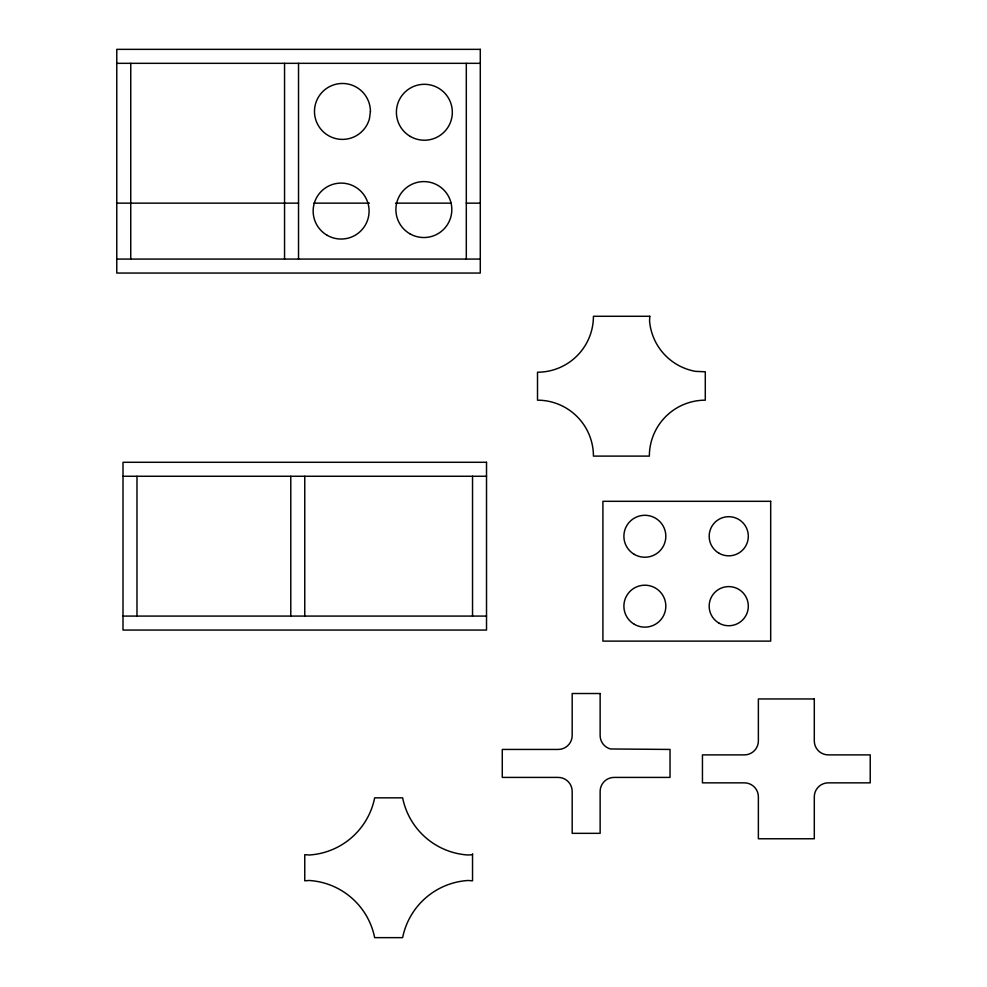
<?xml version="1.0" encoding="UTF-8"?>
<svg xmlns="http://www.w3.org/2000/svg" width="987" height="987" viewBox="0 0 987 987"><rect width="100%" height="100%" fill="white"/><g stroke="black" fill="none" stroke-linecap="round" stroke-linejoin="round"><path stroke-width="1.48" d="M472.539 854.693L467.949 855.001A71.286 71.286 0 0 1 402.634 797.841L374.665 797.841A71.286 71.286 0 0 1 309.35 855.001L304.761 854.693L304.761 880.799L309.35 880.49A71.286 71.286 0 0 1 374.665 937.65L402.634 937.65A71.286 71.286 0 0 1 467.949 880.49L472.539 880.799L472.539 853.767M116.774 63.328L480.287 63.328M116.774 203.149L298.53 203.149M313.94 203.149L369.385 203.149M395.577 203.149L451.022 203.149M466.308 203.149L480.287 203.149M116.774 259.075L480.287 259.075M123.005 476.265L486.517 476.265M123.005 616.085L486.517 616.085M472.539 476.265L472.539 616.085M466.308 63.328L466.308 259.075M304.761 476.265L304.761 616.085M298.53 63.328L298.53 259.075M290.783 476.265L290.783 616.085M284.552 63.328L284.552 259.075M136.983 476.265L136.983 616.085M130.753 63.328L130.753 259.075M649.779 316.284L649.569 321.133A55.926 55.926 0 0 0 695.539 371.359L705.286 371.791L705.286 400.179A55.926 55.926 0 0 0 649.36 456.105L593.434 456.105A55.926 55.926 0 0 0 537.508 400.179L537.508 372.21A55.926 55.926 0 0 0 593.434 316.284L649.779 316.284M370.409 111.432L369.459 118.674A27.957 27.957 0 0 1 324.476 132.85A27.957 27.957 0 0 1 330.633 86.091A27.957 27.957 0 0 1 370.409 111.432M480.287 49.35L116.774 49.35L116.774 273.054L480.287 273.054L480.287 49.35M486.517 462.286L123.005 462.286L123.005 630.064L486.517 630.064L486.517 462.286M770.687 501.31L602.909 501.31L602.909 641.118L770.687 641.118L770.687 501.31M600.133 693.516L572.176 693.516L572.176 735.463A13.978 13.978 0 0 1 558.186 749.441L502.272 749.441L502.272 777.411L558.186 777.411A13.978 13.978 0 0 1 572.176 791.389L572.176 833.336L600.133 833.336L600.133 791.389A13.978 13.978 0 0 1 614.111 777.411L670.037 777.411L670.037 749.441L610.497 748.973A13.978 13.978 0 0 1 600.133 735.463L600.133 693.516M814.3 698.956L758.374 698.956L758.374 740.904A13.978 13.978 0 0 1 744.395 754.882L702.448 754.882L702.448 782.851L744.395 782.851A13.978 13.978 0 0 1 758.374 796.83L758.374 838.765L814.3 838.765L814.3 796.83A13.978 13.978 0 0 1 828.278 782.851L870.226 782.851L870.226 754.882L828.278 754.882A13.978 13.978 0 0 1 814.3 740.904L814.3 698.956M327.141 235.288A27.957 27.957 0 0 0 369.089 211.07A27.957 27.957 0 0 0 327.141 186.851A27.957 27.957 0 0 0 327.141 235.288M409.876 233.783A27.957 27.957 0 0 0 451.824 209.565A27.957 27.957 0 0 0 409.876 185.346A27.957 27.957 0 0 0 409.876 233.783M410.382 136.477A27.957 27.957 0 0 0 452.33 112.271A27.957 27.957 0 0 0 410.382 88.053A27.957 27.957 0 0 0 410.382 136.477M634.37 554.423A20.974 20.974 0 0 0 665.83 536.262A20.974 20.974 0 0 0 634.37 518.101A20.974 20.974 0 0 0 634.37 554.423M718.955 623.118A19.58 19.58 0 0 0 748.319 606.166A19.58 19.58 0 0 0 718.955 589.214A19.58 19.58 0 0 0 718.955 623.118M718.955 553.213A19.58 19.58 0 0 0 748.319 536.262A19.58 19.58 0 0 0 718.955 519.31A19.58 19.58 0 0 0 718.955 553.213M634.37 624.327A20.974 20.974 0 0 0 665.83 606.166A20.974 20.974 0 0 0 634.37 588.005A20.974 20.974 0 0 0 634.37 624.327"/></g></svg>
